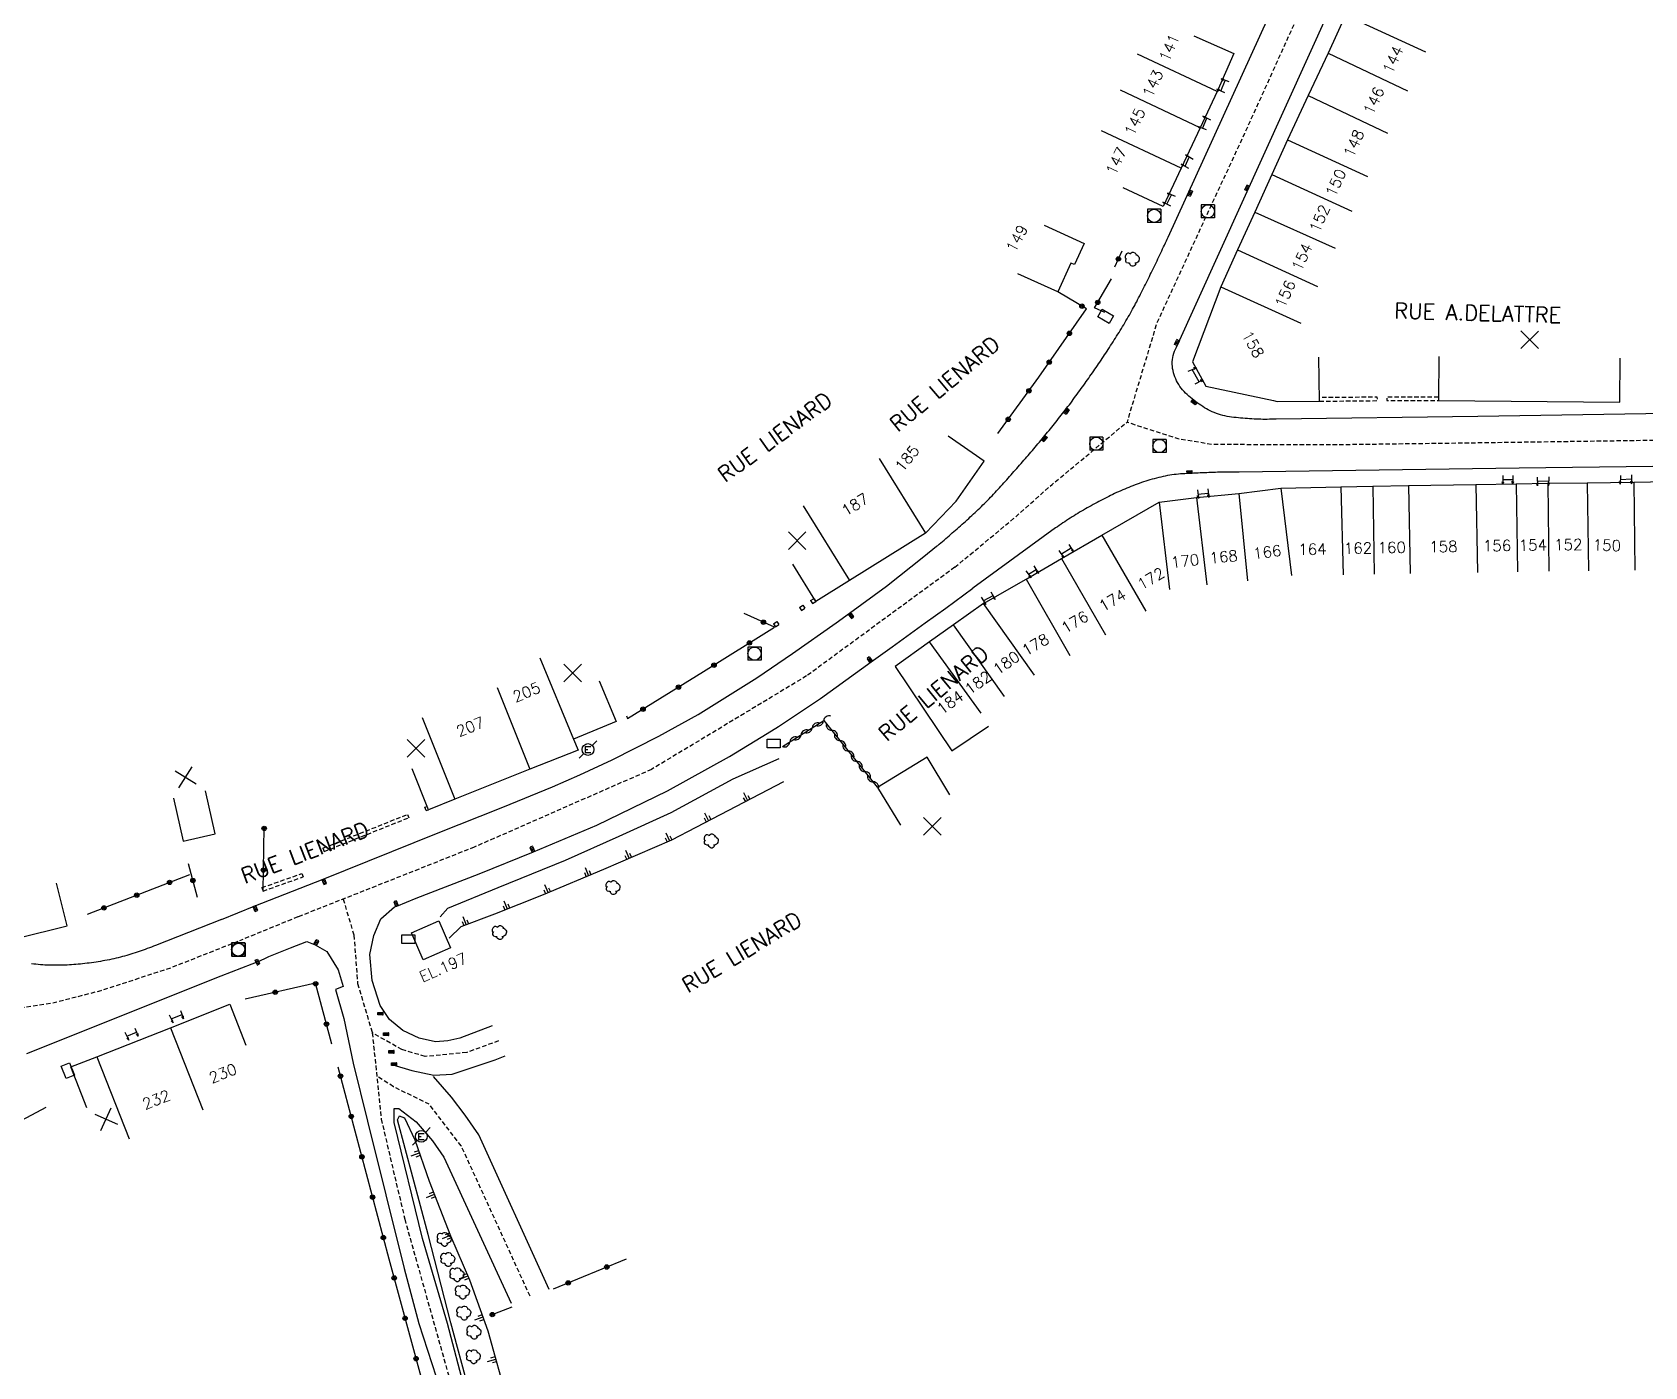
# Model space of a CAD drawing. Header units: millimetres. Extents: x 113000 to 114000, y 124000 to 125000.
# Drawn here: x 113631.8 to 113815, y 124155.3 to 124307 of the extents above; entities that cross this region are included whole.
import ezdxf
from ezdxf.enums import TextEntityAlignment as Align

# ---------------------------------------------------------------- set-up
doc = ezdxf.new("R2010")
doc.units = ezdxf.units.MM
doc.linetypes.add('DASHED', pattern=[0.75, 0.5, -0.25])
doc.layers.get('0').update_dxf_attribs({"linetype": 'CONTINUOUS'})
for name, color, linetype in [('W0001', 6, 'DASHED'), ('W0008', 7, 'CONTINUOUS'), ('W0100', 7, 'CONTINUOUS'), ('W0105', 7, 'CONTINUOUS'), ('W0112', 1, 'DASHED'), ('W0211', 2, 'CONTINUOUS'), ('W0300', 7, 'CONTINUOUS'), ('W0310', 3, 'CONTINUOUS'), ('W0322', 7, 'CONTINUOUS'), ('W0400', 7, 'CONTINUOUS'), ('W0420', 7, 'CONTINUOUS'), ('W0471', 7, 'CONTINUOUS'), ('W0984', 7, 'CONTINUOUS'), ('W0989', 7, 'CONTINUOUS'), ('W0991', 7, 'CONTINUOUS'), ('W1102', 7, 'CONTINUOUS'), ('W1471', 7, 'CONTINUOUS')]:
    doc.layers.add(name, color=color, linetype=linetype)
doc.styles.get("Standard").update_dxf_attribs({"font": 'romans.shx', "width": 0.85})

# ---------------------------------------------------------------- blocks, each defined once
blk = doc.blocks.new('t322o')
at = {"color": 0, "linetype": 'Continuous'}
for radius in [0.25, 0.15]:
    blk.add_circle((0, 0), radius, dxfattribs=at)
blk = doc.blocks.new('T400')
for p, q in [((-0.15, 0.3), (0.15, 0.3)), ((-0.15, -0.25), (-0.15, 0.3)), ((-0.15, 0.15), (0.15, 0.15)), ((-0.15, 0), (0.15, 0)), ((0.15, 0.3), (0.15, -0.25)), ((-0.15, -0.15), (0.15, -0.15)), ((-0.15, -0.25), (-0.15, -0.3)), ((-0.15, -0.3), (0.15, -0.3)), ((0.15, -0.3), (0.15, -0.25))]:
    blk.add_line(p, q)
blk = doc.blocks.new('T471')
for p, q in [((-0.333334, 0.333334), (-0.333334, -0.333334)), ((-0.333334, 0.333334), (0.333334, 0.333334)), ((-0.333334, 0), (0, 0)), ((0.500001, 0.500001), (1.000002, 1.000002)), ((-0.500001, -0.500001), (-1.000002, -1.000002)), ((-0.333334, -0.333334), (0.333334, -0.333334))]:
    blk.add_line(p, q)
blk.add_ellipse((0, 0), major_axis=(0.471405, 0.471405), ratio=1, start_param=5.4977871438, end_param=11.780972451)
blk = doc.blocks.new('T300')
for p, q in [((-0.8, 0.51), (-0.86, 0.34)), ((-0.86, 0.34), (-0.86, 0.17)), ((-0.86, 0.17), (-0.74, 0.06)), ((-0.69, 0.63), (-0.8, 0.51)), ((-0.8, -0.06), (-0.74, 0.06)), ((-0.74, 0.06), (-0.69, 0.11)), ((-0.57, 0.69), (-0.69, 0.63)), ((-0.46, 0.69), (-0.57, 0.69)), ((-0.29, 0.63), (-0.46, 0.69)), ((-0.29, 0.63), (-0.17, 0.74)), ((-0.23, 0.57), (-0.29, 0.63)), ((-0.17, 0.74), (-0.06, 0.8)), ((-0.06, 0.8), (0.06, 0.8)), ((0.06, 0.8), (0.23, 0.74)), ((0.23, 0.74), (0.34, 0.63)), ((0.34, 0.63), (0.4, 0.51)), ((0.46, 0.46), (0.34, 0.46)), ((0.4, 0.51), (0.4, 0.46)), ((0.57, 0.4), (0.46, 0.46)), ((0.57, 0.4), (0.69, 0.29)), ((0.69, 0.29), (0.74, 0.17)), ((0.74, 0.06), (0.69, -0.17)), ((0.74, 0.17), (0.74, 0.06)), ((-0.8, -0.17), (-0.8, -0.06)), ((-0.8, -0.23), (-0.8, -0.17)), ((-0.74, -0.34), (-0.8, -0.23)), ((-0.69, -0.4), (-0.74, -0.34)), ((-0.51, -0.46), (-0.69, -0.4)), ((-0.4, -0.46), (-0.51, -0.46)), ((-0.4, -0.46), (-0.34, -0.46)), ((-0.34, -0.46), (-0.34, -0.4)), ((-0.34, -0.51), (-0.34, -0.46)), ((-0.29, -0.63), (-0.34, -0.51)), ((-0.17, -0.74), (-0.29, -0.63)), ((-0.06, -0.8), (-0.17, -0.74)), ((0.06, -0.8), (-0.06, -0.8)), ((0.17, -0.74), (0.06, -0.8)), ((0.23, -0.69), (0.17, -0.74)), ((0.29, -0.46), (0.23, -0.46)), ((0.29, -0.63), (0.23, -0.69)), ((0.46, -0.4), (0.29, -0.46)), ((0.34, -0.51), (0.29, -0.63)), ((0.34, -0.51), (0.34, -0.46)), ((0.57, -0.34), (0.46, -0.4)), ((0.63, -0.29), (0.57, -0.34)), ((0.69, -0.17), (0.63, -0.29))]:
    blk.add_line(p, q)
blk = doc.blocks.new('T420')
for p, q in [((0.75, 0.75), (-0.75, 0.75)), ((-0.75, 0.75), (-0.75, -0.75)), ((0.75, 0.75), (0.75, -0.75)), ((0.75, -0.75), (-0.75, -0.75))]:
    blk.add_line(p, q)
blk.add_ellipse((0, 0), major_axis=(-0.53, 0.53), ratio=1, start_param=3.926991, end_param=10.210176)
blk = doc.blocks.new('t991o')
at = {"color": 0, "linetype": 'Continuous'}
for p, q in [((-1, 1), (1, -1)), ((-1, -1), (1, 1))]:
    blk.add_line(p, q, dxfattribs=at)
blk = doc.blocks.new('t310o')
at = {"color": 0, "linetype": 'Continuous'}
for centre, start, end in [((-0.5, 0.38), 216.8699, 323.1304), ((0.5, -0.37), 36.8699, 143.1303)]:
    blk.add_arc(centre, 0.625, start, end, dxfattribs=at)
blk = doc.blocks.new('t211o')
at = {"color": 0, "linetype": 'Continuous'}
for p, q in [((-0.29, 0.5), (-0.29, 0)), ((0, 1), (0, 0)), ((0.29, 0.5), (0.29, 0))]:
    blk.add_line(p, q, dxfattribs=at)
blk = doc.blocks.new('t105o')
for p, q in [((-0.5, 0), (0.5, 0)), ((0.5, 0), (0.2, 0.1)), ((0.5, 0), (0.2, -0.1))]:
    blk.add_line(p, q)
blk = doc.blocks.new('T1471')
at = {"color": 0, "linetype": 'Continuous', "flags": 128}
blk.add_lwpolyline([(-0.75, -0.5), (-0.75, 0.5), (0.75, 0.5), (0.75, -0.5), (-0.75, -0.5)], dxfattribs=at)

msp = doc.modelspace()

# ---------------------------------------------------------------- linework, layer by layer
at = {"layer": 'W0001', "flags": 128}
for points in [[(113855.52, 124530.07), (113833.26, 124448.8), (113830.07, 124437.5), (113826.24, 124425.44), (113823.32, 124416.81), (113819.76, 124406.97), (113815.69, 124396.99), (113812.25, 124389.15), (113807.77, 124379.32), (113801.28, 124365.13), (113793.84, 124348.82), (113786.46, 124332.65), (113778.01, 124314.07), (113769.54, 124295.44), (113759.58, 124273.9), (113756.2, 124262.65), (113761.96, 124260.77), (113765.92, 124260.13), (113779.11, 124260.08), (113795.61, 124260.3), (113813.45, 124260.56), (113833.08, 124260.81), (113844.66, 124260.48), (113854.61, 124259.53), (113862.32, 124258.6), (113869.74, 124257.67), (113882.82, 124256.04), (113893.82, 124254.66), (113907.34, 124252.85), (113913.63, 124251.61), (113919.31, 124250.14), (113924.73, 124248.13), (113929.53, 124245.36), (113933.91, 124242.53), (113938.52, 124239.37), (113943.9, 124235.68), (113950.68, 124231.03), (113956.97, 124226.73), (113965.63, 124220.98), (113973.07, 124216.52), (113979.92, 124212.72), (113989.03, 124208), (113998.4, 124203.57), (114000, 124202.89)], [(113736.62, 124246.14), (113743.31, 124251.67), (113747.69, 124255.56), (113751.04, 124258.33), (113756.2, 124262.65)], [(113541.36, 124195.93), (113586.48, 124196.16), (113607.22, 124196.13), (113618.29, 124199.07), (113628.18, 124195.77), (113634.08, 124196.62), (113639.65, 124198.05), (113647.59, 124200.65), (113655.3, 124203.69)]]:
    msp.add_lwpolyline(points, dxfattribs=at)
at = {"layer": 'W0001'}
for points in [[(113736.62, 124246.14), (113719.79, 124233.79), (113702.17, 124223.17), (113682.03, 124214.34), (113672.27, 124210.46), (113661.98, 124206.4), (113655.35, 124203.7)], [(113667.13, 124208.43), (113668.35, 124204.33), (113668.78, 124198.83), (113670.44, 124193.23), (113671.46, 124183.43), (113674.13, 124172.05), (113679.21, 124153.94), (113682.62, 124143.71), (113687.22, 124135.4), (113692.38, 124128.07), (113698.05, 124121.22), (113706.39, 124112.39), (113714.82, 124104.34), (113723.22, 124094.78), (113732.53, 124083.2), (113740.08, 124074.4), (113747.41, 124065.87), (113752.81, 124057.83), (113755.08, 124053.46), (113750.68, 124052.79), (113741.73, 124050.78)], [(113684.79, 124192.32), (113681.17, 124190.99), (113676.44, 124190.54), (113673.81, 124191.32), (113670.44, 124193.23)], [(113688.37, 124163.3), (113680.56, 124180.37), (113676.92, 124185.11), (113672.84, 124187.11), (113670.95, 124188.33)]]:
    msp.add_lwpolyline(points, dxfattribs=at)
at = {"layer": 'W0008', "flags": 128}
for points in [[(113734.56, 124248.54), (113734.69, 124248.63), (113734.85, 124248.76), (113735.04, 124248.92), (113735.23, 124249.08), (113735.42, 124249.24), (113735.6, 124249.4), (113735.79, 124249.56), (113735.98, 124249.72), (113736.16, 124249.88), (113736.35, 124250.04), (113736.54, 124250.2), (113736.72, 124250.37), (113736.91, 124250.53), (113737.1, 124250.7), (113737.28, 124250.86), (113737.47, 124251.03), (113737.65, 124251.19), (113737.84, 124251.36), (113738.02, 124251.52), (113738.21, 124251.69), (113738.39, 124251.86), (113738.57, 124252.03), (113738.75, 124252.2), (113738.93, 124252.37), (113739.12, 124252.54), (113739.29, 124252.71), (113739.47, 124252.88), (113739.65, 124253.05), (113739.83, 124253.23), (113740.01, 124253.4), (113740.18, 124253.58), (113740.35, 124253.75), (113740.52, 124253.93), (113740.7, 124254.11), (113740.87, 124254.28), (113741.03, 124254.46), (113741.2, 124254.64), (113741.37, 124254.82), (113741.54, 124255), (113741.7, 124255.18), (113741.87, 124255.36), (113742.04, 124255.54), (113742.2, 124255.73), (113742.37, 124255.91), (113742.53, 124256.09), (113742.69, 124256.28), (113742.86, 124256.46), (113743.02, 124256.64), (113743.18, 124256.83), (113743.35, 124257.01), (113743.51, 124257.19), (113743.67, 124257.38), (113743.84, 124257.56), (113744, 124257.75), (113744.16, 124257.93), (113744.32, 124258.12), (113744.49, 124258.3), (113744.65, 124258.49), (113744.81, 124258.68), (113744.97, 124258.86), (113745.13, 124259.05), (113745.29, 124259.24), (113745.45, 124259.42), (113745.61, 124259.61), (113745.77, 124259.8), (113745.93, 124259.99), (113746.08, 124260.18), (113746.24, 124260.37), (113746.4, 124260.56), (113746.56, 124260.75), (113746.71, 124260.94), (113746.87, 124261.13), (113747.03, 124261.32), (113747.18, 124261.51), (113747.34, 124261.7), (113747.5, 124261.89), (113747.65, 124262.08), (113747.81, 124262.27), (113747.96, 124262.46), (113748.12, 124262.65), (113748.27, 124262.84), (113748.43, 124263.04), (113748.58, 124263.23), (113748.73, 124263.42), (113748.88, 124263.62), (113749.04, 124263.81), (113749.19, 124264.01), (113749.34, 124264.21), (113749.49, 124264.41), (113749.65, 124264.61), (113749.8, 124264.81), (113749.95, 124265.02), (113750.1, 124265.22), (113750.25, 124265.42), (113750.4, 124265.63), (113750.55, 124265.83), (113750.7, 124266.04), (113750.85, 124266.24), (113751, 124266.45), (113751.14, 124266.65), (113751.29, 124266.85), (113751.43, 124267.05), (113751.57, 124267.25), (113751.71, 124267.45), (113751.85, 124267.65), (113751.99, 124267.85), (113752.14, 124268.05), (113752.28, 124268.25), (113752.42, 124268.46), (113752.56, 124268.66), (113752.7, 124268.86), (113752.83, 124269.06), (113752.97, 124269.26), (113753.11, 124269.47), (113753.25, 124269.67), (113753.38, 124269.87), (113753.52, 124270.08), (113753.66, 124270.28), (113753.79, 124270.49), (113753.93, 124270.69), (113754.06, 124270.9), (113754.2, 124271.12), (113754.34, 124271.33), (113754.48, 124271.55), (113754.62, 124271.76), (113754.75, 124271.98), (113754.89, 124272.19), (113755.02, 124272.41), (113755.16, 124272.62), (113755.29, 124272.84), (113755.43, 124273.06), (113755.56, 124273.27), (113755.69, 124273.49), (113755.82, 124273.71), (113755.95, 124273.93), (113756.08, 124274.15), (113756.21, 124274.37), (113756.34, 124274.59), (113756.47, 124274.81), (113756.59, 124275.03), (113756.71, 124275.25), (113756.83, 124275.46), (113756.95, 124275.68), (113757.07, 124275.89), (113757.18, 124276.11), (113757.3, 124276.33), (113757.41, 124276.55), (113757.52, 124276.77), (113757.64, 124276.98), (113757.75, 124277.2), (113757.86, 124277.42), (113757.97, 124277.64), (113758.08, 124277.86), (113758.19, 124278.08), (113758.3, 124278.3), (113758.41, 124278.52), (113758.52, 124278.74), (113758.63, 124278.96), (113758.74, 124279.18), (113758.84, 124279.4), (113758.95, 124279.62), (113759.06, 124279.85), (113759.17, 124280.07), (113759.28, 124280.3), (113759.39, 124280.52), (113759.5, 124280.75), (113759.61, 124280.97), (113759.72, 124281.19), (113759.83, 124281.42), (113759.93, 124281.65), (113760.04, 124281.87), (113760.15, 124282.1), (113760.25, 124282.32), (113760.36, 124282.55), (113760.47, 124282.77), (113760.57, 124283), (113760.68, 124283.23), (113760.78, 124283.45), (113760.88, 124283.68), (113780.71, 124327.24)], [(113819.94, 124263.65), (113796.06, 124263.29), (113773.15, 124262.98), (113772.9, 124262.97), (113772.65, 124262.96), (113772.39, 124262.96), (113772.14, 124262.95), (113771.89, 124262.95), (113771.64, 124262.95), (113771.39, 124262.96), (113771.14, 124262.96), (113770.89, 124262.97), (113770.64, 124262.98), (113770.39, 124263), (113770.13, 124263.02), (113769.88, 124263.04), (113769.63, 124263.06), (113769.37, 124263.08), (113769.11, 124263.1), (113768.86, 124263.12), (113768.6, 124263.15), (113768.34, 124263.18), (113768.09, 124263.21), (113767.84, 124263.25), (113767.58, 124263.29), (113767.33, 124263.34), (113767.08, 124263.4), (113766.83, 124263.47), (113766.58, 124263.55), (113766.35, 124263.63), (113766.11, 124263.72), (113765.89, 124263.82), (113765.66, 124263.93), (113765.44, 124264.04), (113765.22, 124264.16), (113765.01, 124264.28), (113764.8, 124264.41), (113764.59, 124264.55), (113764.38, 124264.69), (113764.18, 124264.83), (113763.98, 124264.98), (113763.78, 124265.13), (113763.59, 124265.28), (113763.4, 124265.44), (113763.21, 124265.6), (113763.03, 124265.77), (113762.85, 124265.94), (113762.68, 124266.12), (113762.52, 124266.31), (113762.36, 124266.5), (113762.22, 124266.7), (113762.08, 124266.91), (113761.95, 124267.13), (113761.84, 124267.35), (113761.73, 124267.57), (113761.64, 124267.79), (113761.56, 124268.02), (113761.49, 124268.25), (113761.43, 124268.49), (113761.38, 124268.73), (113761.35, 124268.97), (113761.34, 124269.22), (113761.34, 124269.48), (113761.36, 124269.74), (113761.39, 124269.99), (113761.45, 124270.23), (113761.52, 124270.47), (113761.61, 124270.71), (113761.71, 124270.94), (113761.84, 124271.17), (113786.64, 124325.85)], [(113815.93, 124257.61), (113800.76, 124257.39), (113768.96, 124256.96), (113768.72, 124256.96), (113768.47, 124256.96), (113768.22, 124256.96), (113767.97, 124256.96), (113767.73, 124256.96), (113767.48, 124256.96), (113767.23, 124256.95), (113766.99, 124256.95), (113766.74, 124256.94), (113766.49, 124256.94), (113766.25, 124256.93), (113766, 124256.92), (113765.75, 124256.91), (113765.5, 124256.9), (113765.26, 124256.89), (113765.01, 124256.88), (113764.76, 124256.87), (113764.52, 124256.86), (113764.27, 124256.85), (113764.02, 124256.84), (113763.77, 124256.83), (113763.52, 124256.82), (113763.28, 124256.81), (113763.03, 124256.79), (113762.78, 124256.78), (113762.53, 124256.76), (113762.28, 124256.75), (113762.04, 124256.73), (113761.79, 124256.7), (113761.54, 124256.67), (113761.3, 124256.64), (113761.05, 124256.6), (113760.8, 124256.56), (113760.55, 124256.51), (113760.3, 124256.46), (113760.05, 124256.4), (113759.8, 124256.34), (113759.55, 124256.28), (113759.3, 124256.21), (113759.06, 124256.14), (113758.81, 124256.07), (113758.57, 124256), (113758.32, 124255.92), (113758.08, 124255.84), (113757.84, 124255.76), (113757.59, 124255.67), (113757.35, 124255.59), (113757.11, 124255.5), (113756.87, 124255.41), (113756.63, 124255.32), (113756.4, 124255.22), (113756.17, 124255.13), (113755.94, 124255.03), (113755.71, 124254.93), (113755.48, 124254.83), (113755.25, 124254.73), (113755.02, 124254.63), (113754.79, 124254.52), (113754.57, 124254.41), (113754.34, 124254.3), (113754.12, 124254.19), (113753.9, 124254.08), (113753.67, 124253.97), (113753.45, 124253.85), (113753.23, 124253.74), (113753.01, 124253.62), (113752.79, 124253.5), (113752.57, 124253.38), (113752.35, 124253.26), (113752.13, 124253.14), (113751.91, 124253.02), (113751.69, 124252.9), (113751.47, 124252.77), (113751.26, 124252.65), (113751.04, 124252.52), (113750.82, 124252.39), (113750.61, 124252.26), (113750.39, 124252.13), (113750.18, 124252), (113749.97, 124251.87), (113749.75, 124251.73), (113749.54, 124251.6), (113749.33, 124251.46), (113749.12, 124251.32), (113748.91, 124251.18), (113748.71, 124251.04), (113748.5, 124250.9), (113748.29, 124250.75), (113748.09, 124250.61), (113738.68, 124243.75)], [(113653.32, 124206.12), (113645.8, 124203.16), (113645.57, 124203.07), (113645.34, 124202.98), (113645.11, 124202.89), (113644.88, 124202.8), (113644.65, 124202.71), (113644.42, 124202.63), (113644.18, 124202.55), (113643.95, 124202.47), (113643.72, 124202.39), (113643.48, 124202.31), (113643.25, 124202.24), (113643.01, 124202.17), (113642.77, 124202.1), (113642.54, 124202.03), (113642.3, 124201.96), (113642.06, 124201.9), (113641.82, 124201.83), (113641.58, 124201.77), (113641.33, 124201.71), (113641.08, 124201.65), (113640.83, 124201.6), (113640.58, 124201.54), (113640.33, 124201.49), (113640.07, 124201.44), (113639.82, 124201.4), (113639.57, 124201.35), (113639.31, 124201.31), (113639.06, 124201.27), (113638.8, 124201.23), (113638.55, 124201.2), (113638.29, 124201.16), (113638.04, 124201.13), (113637.78, 124201.1), (113637.52, 124201.08), (113637.27, 124201.05), (113637.02, 124201.03), (113636.77, 124201.01), (113636.52, 124200.99), (113636.27, 124200.97), (113636.02, 124200.96), (113635.77, 124200.94), (113635.51, 124200.93), (113635.26, 124200.92), (113635.01, 124200.92), (113634.76, 124200.91), (113634.51, 124200.91), (113634.26, 124200.91), (113634.01, 124200.91), (113633.75, 124200.92), (113633.5, 124200.93), (113633.25, 124200.94), (113633, 124200.95), (113632.74, 124200.97), (113632.49, 124200.99), (113632.23, 124201.02), (113631.98, 124201.05), (113631.72, 124201.09)], [(113631.19, 124190.87), (113653.26, 124199.7), (113656.79, 124201.06), (113657.65, 124201.4)]]:
    msp.add_lwpolyline(points, dxfattribs=at)
at = {"layer": 'W0008'}
for points in [[(113653.32, 124206.12), (113657.03, 124207.64), (113664.87, 124210.69), (113677.73, 124215.88), (113685.26, 124218.87), (113690.91, 124221.19), (113694.03, 124222.57), (113697.69, 124224.25), (113703, 124226.95), (113707.46, 124229.42), (113714.13, 124233.57), (113718.2, 124236.34), (113723.14, 124239.82), (113724.66, 124240.91), (113728.88, 124244.01), (113733.12, 124247.35), (113734.56, 124248.54)], [(113684.05, 124194.02), (113680.38, 124192.63), (113679.02, 124192.32), (113677.64, 124192.21), (113675.77, 124192.61), (113673.9, 124193.49), (113672.4, 124194.76), (113671.35, 124196.33), (113670.44, 124199.16), (113670.17, 124202.12), (113670.6, 124204.3), (113671.43, 124206.18), (113672.97, 124207.54), (113673.24, 124207.63), (113675.43, 124208.53), (113682.57, 124211.31), (113688.75, 124213.82), (113695.96, 124216.83), (113704, 124220.74), (113711.04, 124224.65), (113715.31, 124227.24), (113716.61, 124228.04), (113721.38, 124231.24), (113727.14, 124235.38), (113729.51, 124237.1), (113733.28, 124239.83), (113735.62, 124241.5), (113738.68, 124243.75)], [(113657.38, 124201.27), (113658.7, 124201.9), (113661.13, 124202.89), (113663.01, 124203.63), (113663.94, 124203.22), (113665.27, 124202.48), (113666.57, 124200.39), (113667.13, 124198.51), (113666.27, 124198.15), (113667.21, 124194.87), (113668.26, 124189.79), (113669.91, 124183.21), (113674.06, 124166.43), (113675.75, 124160.19), (113678.19, 124152.6)], [(113672.78, 124189.58), (113674.92, 124188.94), (113677.45, 124188.42), (113679.52, 124188.55), (113684.42, 124190.15), (113685.53, 124190.62)], [(113690.53, 124164.07), (113682.54, 124181.65), (113681.01, 124183.88), (113679.46, 124185.93), (113677.41, 124188.27)], [(113680.99, 124152.56), (113678.97, 124160.2), (113676.13, 124169.85), (113672.94, 124183.05), (113672.91, 124184.63), (113673.44, 124184.62), (113675.41, 124183.12), (113677.27, 124180.97), (113678.59, 124179.09), (113686.21, 124162.52)]]:
    msp.add_lwpolyline(points, dxfattribs=at)
at = {"layer": 'W0100', "flags": 128}
for points in [[(113791.25, 124318.88), (113786.32, 124319.73), (113785.61, 124315.59), (113784.63, 124315.75), (113784.3, 124313.88), (113783.37, 124314.03), (113781.01, 124308.88), (113779.06, 124304.57), (113776.78, 124299.78), (113774.45, 124294.72), (113772.65, 124290.79), (113770.74, 124286.5), (113768.75, 124282.21), (113766.85, 124278.03), (113763.63, 124269.48), (113765.16, 124266.72), (113772.85, 124265.08), (113773.27, 124264.97), (113778.07, 124265.02), (113778.01, 124270.02)], [(113763.78, 124306.54), (113768.35, 124304.53), (113766.45, 124300.22), (113764.5, 124296.07), (113762.34, 124291.51), (113760.29, 124287.14), (113755.76, 124289.27)], [(113766.86, 124300.27), (113767.35, 124301.47)], [(113764.77, 124296.03), (113765.28, 124297.18)], [(113762.79, 124291.73), (113763.28, 124292.76)], [(113760.72, 124287.42), (113761.25, 124288.48)], [(113746.8, 124285.04), (113751.34, 124282.96), (113750.24, 124280.55), (113749.83, 124280.72), (113748.35, 124277.43), (113743.79, 124279.48)], [(113764.39, 124267.23), (113763.62, 124268.62)], [(113791.63, 124270.08), (113791.59, 124265.08), (113812.21, 124264.92), (113812.24, 124269.92)], [(113733.32, 124250.03), (113736.79, 124253.65), (113739.96, 124258.19), (113735.86, 124261.05)], [(113739.89, 124242.04), (113744.75, 124244.81), (113748.75, 124247.13), (113753.33, 124249.79), (113759.85, 124253.55), (113764.08, 124254.06), (113768.89, 124254.54), (113773.69, 124255.12), (113780.51, 124255.28), (113784.12, 124255.35), (113788.2, 124255.42), (113795.85, 124255.56), (113800.41, 124255.64), (113804.02, 124255.7), (113808.5, 124255.75), (113813.78, 124255.81), (113821.41, 124255.97)], [(113800.04, 124256.08), (113798.92, 124256.07)], [(113804.11, 124255.92), (113802.83, 124255.89)], [(113813.54, 124256.14), (113812.27, 124256.08)], [(113764.25, 124254.46), (113765.44, 124254.58)], [(113749.86, 124248.31), (113748.75, 124247.63)], [(113745.87, 124245.87), (113745, 124245.33)], [(113740.96, 124242.91), (113739.89, 124242.32)], [(113616.09, 124242.43), (113611.38, 124240.77), (113613.71, 124234.12), (113615.61, 124229.42), (113617.61, 124224.38), (113619.72, 124219.16), (113621.75, 124214.24), (113624.15, 124208.4), (113627.81, 124204.18), (113630.12, 124203.99), (113635.77, 124205.38), (113634.57, 124210.24)], [(113647.86, 124219.9), (113648.97, 124215.03), (113652.6, 124215.86), (113651.49, 124220.73)], [(113638, 124184.71), (113636.2, 124189.38), (113639.14, 124190.51), (113647.51, 124193.8), (113654.24, 124196.48), (113656.09, 124191.83)], [(113647.58, 124194.83), (113648.83, 124195.3)], [(113642.55, 124192.84), (113643.66, 124193.31)]]:
    msp.add_lwpolyline(points, dxfattribs=at)
at = {"layer": 'W0100'}
for points in [[(113733.32, 124250.03), (113724.68, 124244.63), (113720.85, 124242.26), (113718.21, 124246.51)], [(113739.89, 124242.04), (113736.48, 124239.61), (113733.76, 124237.68), (113729.87, 124234.85), (113736.31, 124225.28), (113740.46, 124228.07)], [(113696.24, 124233.23), (113698.16, 124228.61), (113693.32, 124226.6), (113693.83, 124225.36), (113688.35, 124223.18), (113679.84, 124219.8), (113676.83, 124218.59), (113674.96, 124223.23)], [(113736.08, 124220.27), (113733.49, 124224.55), (113727.85, 124221.13), (113730.45, 124216.85)], [(113674.89, 124204.59), (113678.01, 124205.95), (113679.34, 124202.88), (113676.23, 124201.53), (113674.89, 124204.59)]]:
    msp.add_lwpolyline(points, dxfattribs=at)
at = {"layer": 'W0112'}
for p, q in [((113718.99, 124241.57), (113719.38, 124241.82)), ((113718.99, 124241.57), (113719.21, 124241.23)), ((113719.21, 124241.23), (113719.6, 124241.49)), ((113719.38, 124241.82), (113719.6, 124241.49)), ((113720.24, 124242.35), (113720.64, 124242.6)), ((113720.24, 124242.35), (113720.46, 124242.01)), ((113720.46, 124242.01), (113720.85, 124242.26)), ((113720.64, 124242.6), (113720.85, 124242.26)), ((113716.04, 124239.72), (113716.42, 124239.97)), ((113716.04, 124239.72), (113716.26, 124239.39)), ((113716.26, 124239.39), (113716.64, 124239.64)), ((113716.42, 124239.97), (113716.64, 124239.64)), ((113664.83, 124214.21), (113674.43, 124218.05)), ((113664.98, 124213.84), (113674.58, 124217.68)), ((113674.43, 124218.05), (113674.58, 124217.68)), ((113676.43, 124218.86), (113676.69, 124218.96)), ((113676.58, 124218.49), (113676.43, 124218.86)), ((113676.58, 124218.49), (113676.83, 124218.59)), ((113664.83, 124214.21), (113664.98, 124213.84)), ((113657.89, 124209.73), (113662.45, 124211.34)), ((113658.03, 124209.35), (113662.58, 124210.96)), ((113662.45, 124211.34), (113662.58, 124210.96)), ((113657.89, 124209.73), (113658.03, 124209.35))]:
    msp.add_line(p, q, dxfattribs=at)
at = {"layer": 'W0112', "flags": 128}
for points in [[(113778.08, 124265.02), (113784.65, 124265.08), (113784.64, 124265.48), (113778.07, 124265.42)], [(113791.59, 124265.48), (113785.71, 124265.49), (113785.71, 124265.09), (113791.59, 124265.08)]]:
    msp.add_lwpolyline(points, dxfattribs=at)
at = {"layer": 'W0211'}
for points in [[(113678.16, 124206.41), (113679.01, 124207.39), (113684.74, 124209.76), (113692.38, 124212.85), (113698.48, 124215.58), (113704.4, 124218.28), (113711.43, 124222.1), (113716.67, 124224.41)], [(113679.18, 124203.98), (113680.54, 124205.31), (113684.35, 124206.77), (113689.91, 124208.94), (113696.77, 124211.82), (113704.47, 124215.18), (113710.02, 124218.04), (113717.21, 124221.78)], [(113764.01, 124050.78), (113760.14, 124055.99), (113756.56, 124059.76), (113753.26, 124064.68), (113745.76, 124073.79), (113736.73, 124083.51), (113728.54, 124093.62), (113718.26, 124104.89), (113707.91, 124114.09), (113699.12, 124123.1), (113692.09, 124131.78), (113686.3, 124142.04), (113684.96, 124144.06), (113681.38, 124152.83), (113679.36, 124160.28), (113676.8, 124170.3), (113673.29, 124183.35), (113673.54, 124183.78)], [(113764.84, 124052.19), (113758.86, 124060.74), (113755.69, 124065.01), (113747.01, 124075.03), (113738.14, 124084.25), (113729.43, 124094.67), (113719.11, 124105.83), (113710.84, 124117.38), (113703.27, 124125.66), (113695.11, 124134.65), (113688.78, 124143.43), (113688.56, 124145.22), (113687.17, 124147.83), (113685.83, 124151.31), (113683.62, 124159.33), (113681.52, 124165.12), (113679.38, 124170.11), (113676.96, 124176.34), (113675.32, 124181.04), (113674.15, 124183.54), (113673.54, 124183.77)]]:
    msp.add_lwpolyline(points, dxfattribs=at)
at = {"layer": 'W0310'}
msp.add_lwpolyline([(113717.05, 124225.76), (113721.76, 124228.72), (113727.82, 124221.17)], dxfattribs=at)
at = {"layer": 'W0322'}
for p, q in [((113658.03, 124209.35), (113658.16, 124216.59)), ((113699.29, 124167.52), (113690.99, 124164.1)), ((113686.29, 124162.07), (113683.85, 124161.11))]:
    msp.add_line(p, q, dxfattribs=at)
at = {"layer": 'W0322', "flags": 128}
for points in [[(113754.81, 124280.3), (113755.64, 124282.09)], [(113753.67, 124275.09), (113752.52, 124275.62), (113754.42, 124278.92)], [(113741.52, 124261.34), (113746.17, 124267.74), (113751.61, 124275.51), (113748.35, 124277.43)], [(113650.58, 124208.61), (113649.55, 124212.45)], [(113638.09, 124206.7), (113649.72, 124211.24)], [(113624.85, 124156.29), (113624.96, 124180.32), (113633.38, 124184.78)]]:
    msp.add_lwpolyline(points, dxfattribs=at)
at = {"layer": 'W0322'}
for points in [[(113699.33, 124229.25), (113699.46, 124228.94), (113708.09, 124234.28), (113716.15, 124239.33), (113712.68, 124240.89)], [(113665.86, 124191.93), (113663.99, 124198.86), (113656.01, 124197.07)], [(113719.23, 124094.14), (113713.81, 124100.33), (113710.73, 124103.68), (113704.39, 124110.27), (113694.92, 124121.89), (113681.97, 124132.11), (113672.35, 124167.51), (113666.57, 124189.32)]]:
    msp.add_lwpolyline(points, dxfattribs=at)
at = {"layer": 'W1102'}
for p, q in [((113728.02, 124258.51), (113733.32, 124250.03)), ((113719.4, 124253.13), (113724.68, 124244.63)), ((113745.69, 124233.89), (113739.89, 124242.04)), ((113742.27, 124231.46), (113736.48, 124239.61)), ((113739.63, 124229.58), (113733.76, 124237.68)), ((113689.48, 124235.84), (113693.32, 124226.6)), ((113684.65, 124232.47), (113688.35, 124223.18)), ((113676.11, 124229.07), (113679.84, 124219.8))]:
    msp.add_line(p, q, dxfattribs=at)
at = {"layer": 'W1102', "flags": 128}
for points in [[(113781.01, 124308.88), (113790.11, 124304.72)], [(113766.45, 124300.22), (113757.4, 124304.47)], [(113779.06, 124304.57), (113788.09, 124300.28)], [(113764.5, 124296.07), (113755.46, 124300.35)], [(113776.78, 124299.78), (113785.81, 124295.48)], [(113762.34, 124291.51), (113753.29, 124295.76)], [(113774.45, 124294.72), (113783.54, 124290.54)], [(113772.65, 124290.79), (113781.75, 124286.63)], [(113770.74, 124286.5), (113779.87, 124282.42)], [(113768.75, 124282.21), (113777.85, 124278.07)], [(113766.85, 124278.03), (113775.96, 124273.89)], [(113808.5, 124255.75), (113808.62, 124245.75)], [(113813.78, 124255.81), (113813.9, 124245.81)], [(113764.08, 124254.06), (113765.27, 124244.13)], [(113768.89, 124254.54), (113769.88, 124244.59)], [(113773.69, 124255.12), (113774.88, 124245.19)], [(113780.51, 124255.28), (113780.76, 124245.29)], [(113784.12, 124255.35), (113784.29, 124245.35)], [(113788.2, 124255.42), (113788.37, 124245.42)], [(113795.85, 124255.56), (113796.03, 124245.56)], [(113800.41, 124255.64), (113800.57, 124245.64)], [(113804.02, 124255.7), (113804.13, 124245.7)], [(113759.85, 124253.55), (113761.04, 124243.63)], [(113753.33, 124249.79), (113758.35, 124241.14)], [(113748.75, 124247.13), (113753.76, 124238.48)], [(113744.75, 124244.81), (113749.71, 124236.13)], [(113647.51, 124193.8), (113651.17, 124184.49)], [(113639.14, 124190.51), (113642.8, 124181.2)]]:
    msp.add_lwpolyline(points, dxfattribs=at)

# ---------------------------------------------------------------- block references
at = {"layer": 'W0105'}
for p, rotation in [((113767.35, 124301.47), 159.7900203635608), ((113766.86, 124300.27), 155.0382933730709), ((113764.77, 124296.03), 158.313531325194), ((113765.28, 124297.18), 154.2378892504486), ((113763.28, 124292.76), 149.3914358224312), ((113762.79, 124291.73), 150.469174076015), ((113761.25, 124288.48), 156.5225502019533), ((113760.72, 124287.42), 154.2015117223999), ((113763.62, 124268.62), 23.7853000701588), ((113764.39, 124267.23), 27.33393569778094), ((113798.92, 124256.07), 270.0886894652285), ((113800.04, 124256.08), 269.1842605667963), ((113802.83, 124255.89), 271.5209522787829), ((113804.11, 124255.92), 266.8654169714059), ((113812.27, 124256.08), 267.944319203669), ((113813.54, 124256.14), 269.7687587920561), ((113764.25, 124254.46), 276.657146301874), ((113765.44, 124254.58), 276.3565660565241), ((113749.86, 124248.31), 302.9544099725909), ((113748.75, 124247.63), 305.0614837474087), ((113745, 124245.33), 305.8312538161595), ((113745.87, 124245.87), 300.6311967200166), ((113740.96, 124242.91), 298.7113401413673), ((113739.89, 124242.32), 302.0170775835408), ((113647.58, 124194.83), 296.6562136924502), ((113648.83, 124195.3), 290.0099484482085), ((113643.66, 124193.31), 292.3402930127959), ((113642.55, 124192.84), 294.9224869196506)]:
    msp.add_blockref('t105o', p, dxfattribs=dict(at, rotation=rotation))
at = {"layer": 'W0211'}
for p, rotation in [((113713.09, 124219.64), 27.47907121364619), ((113708.65, 124217.34), 27.33658853097459), ((113704.2, 124215.06), 23.53067175914295), ((113699.62, 124213.06), 23.53067175914295), ((113695.02, 124211.09), 22.789819846156), ((113690.41, 124209.15), 22.789819846156), ((113685.76, 124207.32), 21.28440660650609), ((113681.1, 124205.52), 20.98810895936686), ((113675.82, 124179.59), 109.2422371162005), ((113677.52, 124174.89), 111.288716797163), ((113679.34, 124170.23), 111.288716797163), ((113681.3, 124165.63), 113.1500344830306), ((113683.03, 124160.94), 109.9051941899324), ((113684.49, 124156.16), 105.4255669735939)]:
    msp.add_blockref('t211o', p, dxfattribs=dict(at, rotation=rotation))
at = {"layer": 'W0300'}
for p in [(113756.85, 124281.15), (113709, 124215.03), (113697.84, 124209.74), (113684.94, 124204.62), (113678.66, 124169.75), (113679.07, 124167.47), (113680.1, 124165.74), (113680.73, 124163.76), (113680.89, 124161.37), (113682.03, 124159.2), (113681.97, 124156.42)]:
    msp.add_blockref('T300', p, dxfattribs=at)
at = {"layer": 'W0310'}
for p, rotation in [((113720.43, 124227.89), 32.12532423538457), ((113721.71, 124228.68), 32.12532423538457), ((113722.66, 124227.6), 308.7548945225041), ((113717.89, 124226.29), 32.12532423538457), ((113719.16, 124227.09), 32.12532423538457), ((113723.6, 124226.43), 308.7548945225041), ((113724.54, 124225.26), 308.7548945225041), ((113725.48, 124224.09), 308.7548945225041), ((113726.41, 124222.92), 308.7548945225041), ((113727.35, 124221.75), 308.7548945225041)]:
    msp.add_blockref('t310o', p, dxfattribs=dict(at, rotation=rotation))
at = {"layer": 'W0322'}
msp.add_blockref('t322o', (113755.22, 124281.19), dxfattribs=at)
for p, rotation in [((113751.08, 124275.82), 149.5655245307567), ((113752.88, 124276.25), 60.0337789538804), ((113749.66, 124272.73), 54.96940143449003), ((113747.37, 124269.46), 54.96940143449003), ((113745.05, 124266.2), 54.04927324349128), ((113742.7, 124262.96), 54.04927324349128), ((113714.89, 124239.9), 155.8126918594565), ((113713.3, 124237.54), 32.04500527438898), ((113709.27, 124235.02), 32.04500527438898), ((113705.24, 124232.52), 31.75450009476226), ((113701.2, 124230.02), 31.75450009476226), ((113658.16, 124216.47), 88.9164434779514), ((113658.07, 124211.73), 88.9164434779514), ((113647.41, 124210.33), 21.31224501719898), ((113650.06, 124210.54), 105.0480098844865), ((113643.68, 124208.88), 21.31224501719898), ((113639.95, 124207.43), 21.31224501719898), ((113664.01, 124198.81), 105.0450536759775), ((113659.41, 124197.84), 192.6495122893351), ((113665.24, 124194.23), 105.0450536759775), ((113666.83, 124188.32), 104.8418414928044), ((113668.05, 124183.73), 104.8418414928044), ((113669.26, 124179.14), 104.8418414928044), ((113670.48, 124174.55), 104.8418414928044), ((113671.7, 124169.96), 104.8418414928044), ((113697.09, 124166.62), 202.389611571785), ((113672.93, 124165.37), 105.2051121277111), ((113692.7, 124164.81), 202.389611571785), ((113674.17, 124160.79), 105.2051121277111), ((113684.08, 124161.21), 201.4651991766116), ((113675.42, 124156.2), 105.2051121277111)]:
    msp.add_blockref('t322o', p, dxfattribs=dict(at, rotation=rotation))
at = {"layer": 'W0400'}
for p, rotation in [((113763.38, 124288.66), 335.527256279333), ((113769.84, 124289.25), 155.6012934335371), ((113761.87, 124271.68), 155.601293431363), ((113763.79, 124264.9), 232.5264799359838), ((113749.34, 124263.89), 322.4233064945321), ((113746.84, 124260.76), 320.3282119206694), ((113763.31, 124256.96), 92.47376680886606), ((113724.84, 124240.67), 35.62141945942451), ((113726.97, 124235.62), 215.6961974611322), ((113688.63, 124214.1), 202.1787916183), ((113664.98, 124210.41), 21.26404382195436), ((113673.15, 124207.91), 199.221902149958), ((113657.15, 124207.36), 22.25142571218395), ((113664.09, 124203.48), 151.0096636731121), ((113657.38, 124201.27), 25.2252219760566), ((113671.37, 124195.41), 90), ((113672.03, 124193.07), 90), ((113672.61, 124191.06), 90), ((113672.94, 124189.66), 90)]:
    msp.add_blockref('T400', p, dxfattribs=dict(at, rotation=rotation))
at = {"layer": 'W0420'}
for p in [(113759.28, 124286.08), (113765.39, 124286.59), (113752.71, 124260.19), (113759.89, 124259.93), (113713.88, 124236.33), (113655.2, 124202.71), (113655.24, 124202.67)]:
    msp.add_blockref('T420', p, dxfattribs=at)
at = {"layer": 'W0471'}
for p in [(113694.95, 124225.43), (113676.01, 124181.46)]:
    msp.add_blockref('T471', p, dxfattribs=at)
at = {"layer": 'W0991'}
for p, rotation in [((113801.95, 124272), 359.5782219699859), ((113649.23, 124222.27), 12.85210132541603), ((113640.19, 124183.41), 21.04314648951473)]:
    msp.add_blockref('t991o', p, dxfattribs=dict(at, rotation=rotation))
for p in [(113718.72, 124249.17), (113693.21, 124234.14), (113675.41, 124225.56), (113734.07, 124216.71)]:
    msp.add_blockref('t991o', p, dxfattribs=at)
at = {"layer": 'W1471'}
for p, rotation in [((113753.78, 124274.67), 329.7734269374881), ((113635.85, 124188.93), 111.7869605151283)]:
    msp.add_blockref('T1471', p, dxfattribs=dict(at, rotation=rotation))
for p in [(113716.05, 124226.12), (113674.54, 124203.87)]:
    msp.add_blockref('T1471', p, dxfattribs=at)

# ---------------------------------------------------------------- texts
at = {"layer": 'W0984'}
msp.add_text('EL.197', height=1.25, rotation=23.6945, dxfattribs=at).set_placement((113678.5, 124200.66), align=Align.MIDDLE)
at = {"layer": 'W0989'}
for s, rotation, p in [('RUE A.DELATTRE', 358.4101, (113796.06, 124275.05)), ('RUE LIENARD', 39.7836, (113735.48, 124266.99)), ('RUE LIENARD', 36.2717, (113716.19, 124260.95)), ('RUE LIENARD', 39.7836, (113734.21, 124231.83)), ('RUE LIENARD', 21.0899, (113662.78, 124213.72)), ('RUE LIENARD', 31.0794, (113712.42, 124202.4))]:
    msp.add_text(s, height=1.75, rotation=rotation, dxfattribs=at).set_placement(p, align=Align.MIDDLE)
at = {"layer": 'W0991'}
for s, rotation, p in [('141', 66.1788, (113761, 124305.2)), ('144', 65.5706, (113786.41, 124303.83)), ('143', 64.813, (113759.14, 124301.12)), ('146', 64.5846, (113784.24, 124299.17)), ('145', 64.6879, (113757.09, 124296.78)), ('148', 65.2884, (113781.97, 124294.32)), ('147', 64.8247, (113754.98, 124292.3)), ('150', 65.4202, (113779.92, 124289.84)), ('152', 65.9152, (113778.09, 124285.79)), ('149', 61.5864, (113743.69, 124283.52)), ('154', 65.1353, (113776.09, 124281.41)), ('156', 65.5756, (113774.17, 124277.22)), ('158', 299.0332, (113770.51, 124271.49)), ('185', 50.8769, (113731.21, 124258.53)), ('187', 31.9929, (113725.29, 124253.27)), ('166', 6.8748, (113772.13, 124247.88)), ('164', 1.4004, (113777.27, 124248.2)), ('162', 1.0802, (113782.45, 124248.32)), ('160', 1.0092, (113786.28, 124248.39)), ('158', 1.0148, (113792.15, 124248.49)), ('156', 0.9957, (113798.25, 124248.6)), ('154', 0.904, (113802.32, 124248.67)), ('152', 0.6647, (113806.34, 124248.72)), ('150', 357.6146, (113810.73, 124248.65)), ('170', 6.8389, (113762.8, 124246.86)), ('168', 5.6625, (113767.18, 124247.33)), ('172', 30.0129, (113758.91, 124244.86)), ('174', 30.1085, (113754.55, 124242.4)), ('176', 30.0932, (113750.26, 124239.92)), ('178', 29.7388, (113745.79, 124237.35)), ('180', 35.4106, (113742.48, 124235.29)), ('182', 35.406, (113739.27, 124233.03)), ('205', 22.5374, (113687.98, 124231.96)), ('184', 35.4106, (113736.1, 124230.79)), ('207', 21.6732, (113681.57, 124228.02)), ('230', 21.6791, (113653.46, 124188.63)), ('232', 21.4736, (113645.89, 124185.64))]:
    msp.add_text(s, height=1.25, rotation=rotation, dxfattribs=at).set_placement(p, align=Align.MIDDLE)

doc.saveas('drawing.dxf')
